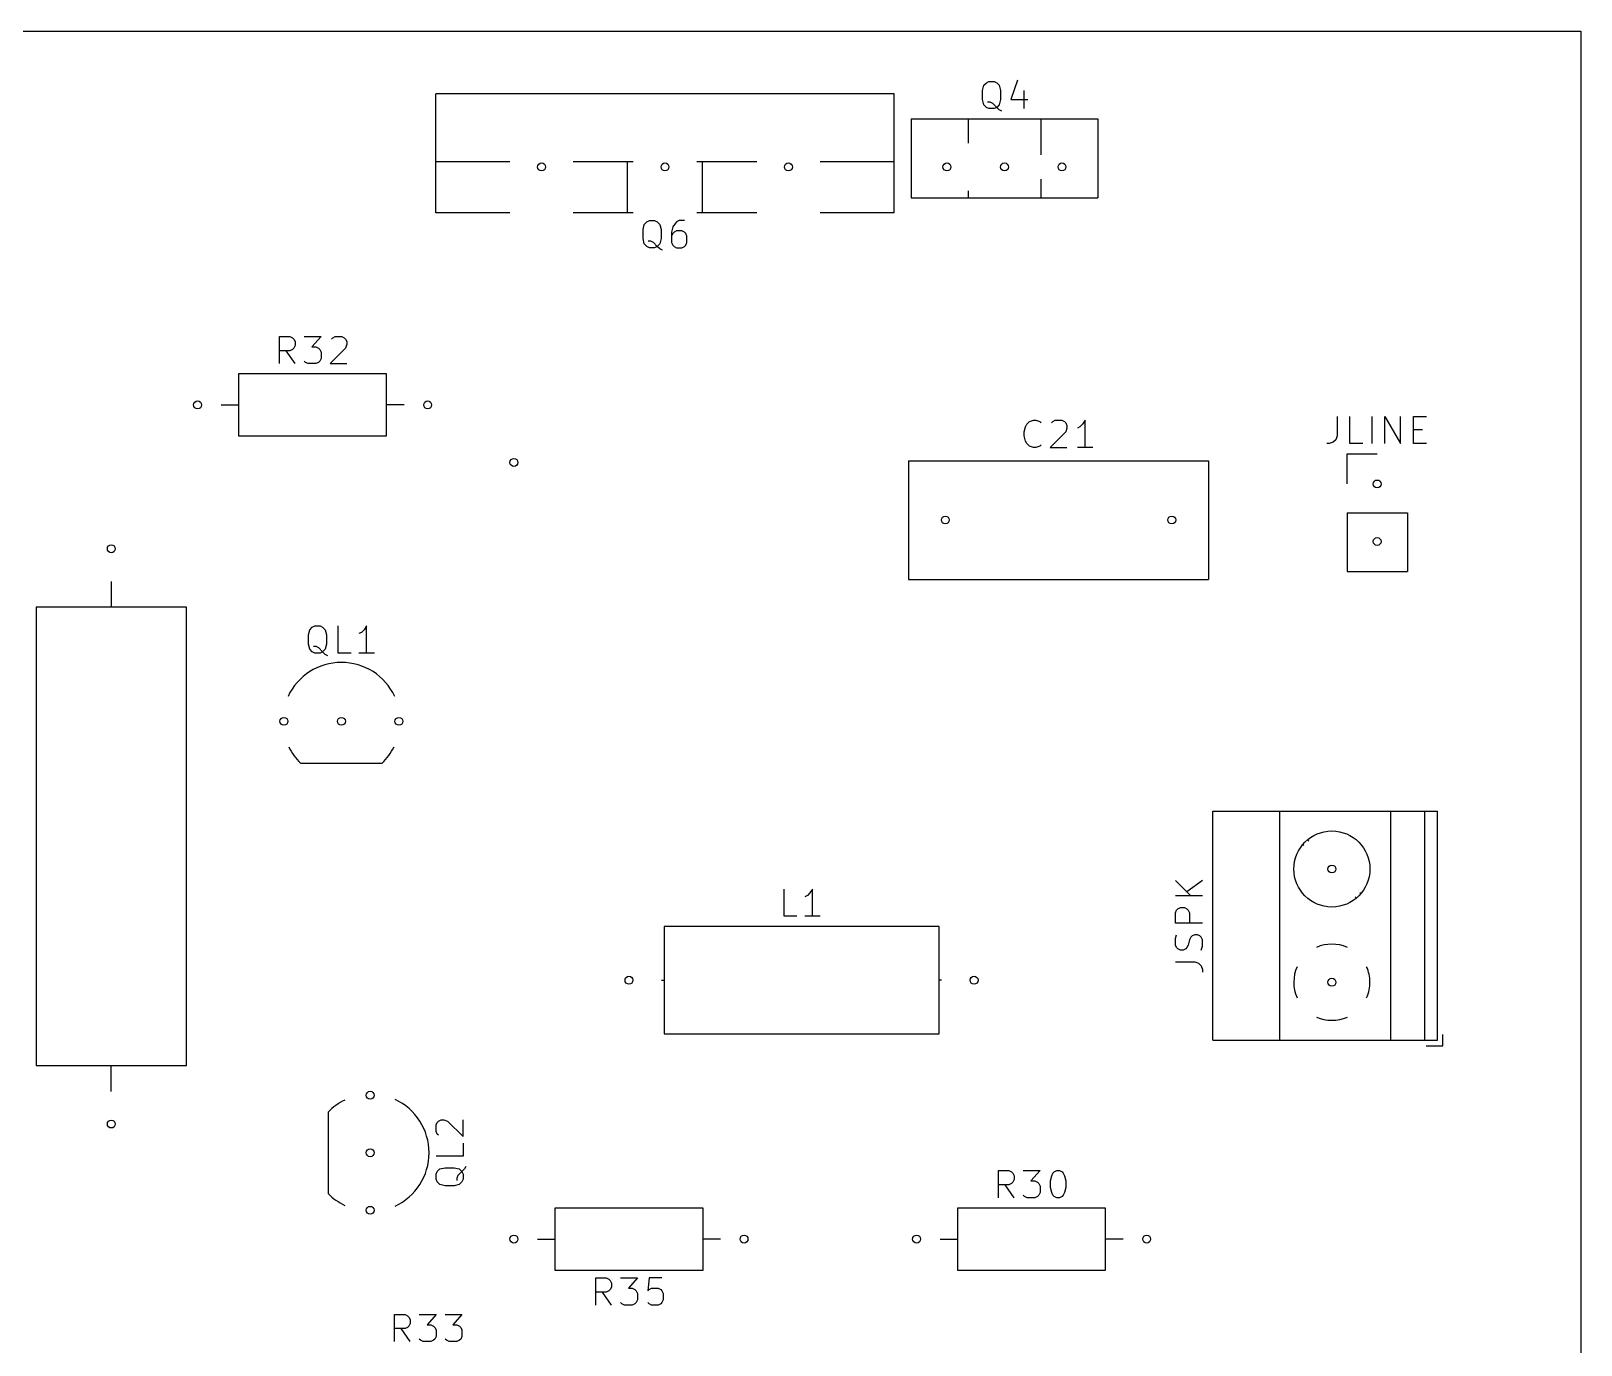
# Model space of a CAD drawing. Extents: x 0.79 to 9.84, y -6.5 to -0.79.
# Drawn here: x 7.148 to 9.843, y -3.072 to -0.787 of the extents above; entities that cross this region are included whole.
import ezdxf

# ---------------------------------------------------------------- set-up
doc = ezdxf.new("R2010")
doc.units = 0
doc.header["$MEASUREMENT"] = 0
doc.layers.add('BLACK', color=7, linetype='CONTINUOUS')

msp = doc.modelspace()

# ---------------------------------------------------------------- linework, layer by layer
at = {"layer": 'BLACK', "linetype": 'CONTINUOUS'}
for p, q in [((0.7874, -0.7874), (9.8425, -0.7874)), ((9.8425, -0.7874), (9.8425, -6.4961)), ((8.8019, -0.8908), (8.8042, -0.8818)), ((8.8042, -0.8818), (8.8087, -0.8773)), ((8.8087, -0.8773), (8.8132, -0.8751)), ((8.8132, -0.8751), (8.8222, -0.8751)), ((8.8222, -0.8751), (8.8267, -0.8773)), ((8.8267, -0.8773), (8.8312, -0.8818)), ((8.8312, -0.8818), (8.8334, -0.8908)), ((8.8627, -0.8728), (8.8514, -0.9066)), ((8.6484, -0.8969), (7.8516, -0.8969)), ((7.8516, -1.1032), (7.8516, -0.8969)), ((8.6484, -1.1032), (8.6484, -0.8969)), ((8.8019, -0.9066), (8.8019, -0.8908)), ((8.8042, -0.9156), (8.8019, -0.9066)), ((8.8087, -0.9201), (8.8042, -0.9156)), ((8.8154, -0.9111), (8.8109, -0.9111)), ((8.8199, -0.9133), (8.8154, -0.9111)), ((8.8267, -0.9201), (8.8199, -0.9133)), ((8.8312, -0.9156), (8.8267, -0.9201)), ((8.8334, -0.9066), (8.8312, -0.9156)), ((8.8334, -0.8908), (8.8334, -0.9066)), ((8.8514, -0.9066), (8.8807, -0.9066)), ((8.8739, -0.8908), (8.8739, -0.9223)), ((8.678, -0.9402), (8.678, -1.0776)), ((8.678, -0.9402), (9.0024, -0.9402)), ((8.7772, -0.9402), (8.7772, -0.9823)), ((8.8132, -0.9223), (8.8087, -0.9201)), ((8.8222, -0.9223), (8.8132, -0.9223)), ((8.8267, -0.9201), (8.8222, -0.9223)), ((8.8312, -0.9246), (8.8267, -0.9201)), ((8.8357, -0.9268), (8.8312, -0.9246)), ((8.9032, -0.9402), (8.9032, -1.0024)), ((9.0024, -0.9402), (9.0024, -1.0776)), ((7.9803, -1.015), (7.8516, -1.015)), ((8.1949, -1.015), (8.0906, -1.015)), ((8.185, -1.1032), (8.185, -1.015)), ((8.4094, -1.015), (8.3051, -1.015)), ((8.315, -1.1032), (8.315, -1.015)), ((8.6484, -1.015), (8.5197, -1.015)), ((8.9032, -1.0449), (8.9032, -1.0776)), ((8.678, -1.0776), (9.0024, -1.0776)), ((8.7772, -1.065), (8.7772, -1.0776)), ((7.9803, -1.1032), (7.8516, -1.1032)), ((8.1949, -1.1032), (8.0906, -1.1032)), ((8.4094, -1.1032), (8.3051, -1.1032)), ((8.6484, -1.1032), (8.5197, -1.1032)), ((8.2118, -1.1326), (8.214, -1.1236)), ((8.214, -1.1236), (8.2185, -1.1191)), ((8.2185, -1.1191), (8.223, -1.1168)), ((8.223, -1.1168), (8.232, -1.1168)), ((8.232, -1.1168), (8.2365, -1.1191)), ((8.2365, -1.1191), (8.241, -1.1236)), ((8.241, -1.1236), (8.2433, -1.1326)), ((8.2635, -1.1281), (8.2612, -1.1371)), ((8.268, -1.1213), (8.2635, -1.1281)), ((8.2702, -1.1191), (8.268, -1.1213)), ((8.2747, -1.1168), (8.2702, -1.1191)), ((8.2837, -1.1168), (8.2747, -1.1168)), ((8.2118, -1.1483), (8.2118, -1.1326)), ((8.214, -1.1573), (8.2118, -1.1483)), ((8.2185, -1.1618), (8.214, -1.1573)), ((8.2253, -1.1528), (8.2208, -1.1528)), ((8.2298, -1.1551), (8.2253, -1.1528)), ((8.2365, -1.1618), (8.2298, -1.1551)), ((8.241, -1.1573), (8.2365, -1.1618)), ((8.2433, -1.1483), (8.241, -1.1573)), ((8.2433, -1.1326), (8.2433, -1.1483)), ((8.2612, -1.1371), (8.2612, -1.1551)), ((8.2635, -1.1393), (8.2612, -1.1438)), ((8.2612, -1.1551), (8.2635, -1.1596)), ((8.2657, -1.1371), (8.2635, -1.1393)), ((8.2702, -1.1348), (8.2657, -1.1371)), ((8.2792, -1.1348), (8.2702, -1.1348)), ((8.2837, -1.1371), (8.2792, -1.1348)), ((8.286, -1.1393), (8.2837, -1.1371)), ((8.2882, -1.1438), (8.286, -1.1393)), ((8.286, -1.1596), (8.2882, -1.1551)), ((8.2882, -1.1551), (8.2882, -1.1438)), ((8.223, -1.1641), (8.2185, -1.1618)), ((8.232, -1.1641), (8.223, -1.1641)), ((8.2365, -1.1618), (8.232, -1.1641)), ((8.241, -1.1663), (8.2365, -1.1618)), ((8.2455, -1.1686), (8.241, -1.1663)), ((8.2635, -1.1596), (8.2657, -1.1618)), ((8.2657, -1.1618), (8.2702, -1.1641)), ((8.2702, -1.1641), (8.2792, -1.1641)), ((8.2792, -1.1641), (8.2837, -1.1618)), ((8.2837, -1.1618), (8.286, -1.1596)), ((7.58, -1.3656), (7.58, -1.3184)), ((7.58, -1.3184), (7.598, -1.3184)), ((7.598, -1.3184), (7.6025, -1.3206)), ((7.6228, -1.3184), (7.652, -1.3184)), ((7.652, -1.3184), (7.6363, -1.3364)), ((7.6723, -1.3206), (7.6768, -1.3184)), ((7.6768, -1.3184), (7.688, -1.3184)), ((7.688, -1.3184), (7.6925, -1.3206)), ((7.598, -1.3431), (7.58, -1.3431)), ((7.607, -1.3656), (7.5913, -1.3431)), ((7.6025, -1.3409), (7.598, -1.3431)), ((7.6025, -1.3206), (7.6048, -1.3229)), ((7.6048, -1.3386), (7.6025, -1.3409)), ((7.6048, -1.3229), (7.607, -1.3274)), ((7.607, -1.3341), (7.6048, -1.3386)), ((7.607, -1.3274), (7.607, -1.3341)), ((7.6363, -1.3364), (7.643, -1.3364)), ((7.643, -1.3364), (7.6475, -1.3386)), ((7.6475, -1.3386), (7.6498, -1.3409)), ((7.6498, -1.3409), (7.652, -1.3454)), ((7.652, -1.3454), (7.652, -1.3566)), ((7.6948, -1.3386), (7.6678, -1.3656)), ((7.67, -1.3229), (7.6723, -1.3206)), ((7.6925, -1.3206), (7.6948, -1.3229)), ((7.6948, -1.3229), (7.697, -1.3274)), ((7.697, -1.3319), (7.6948, -1.3386)), ((7.697, -1.3274), (7.697, -1.3319)), ((7.625, -1.3634), (7.6228, -1.3611)), ((7.6295, -1.3656), (7.625, -1.3634)), ((7.643, -1.3656), (7.6295, -1.3656)), ((7.6475, -1.3634), (7.643, -1.3656)), ((7.6498, -1.3611), (7.6475, -1.3634)), ((7.652, -1.3566), (7.6498, -1.3611)), ((7.6678, -1.3656), (7.697, -1.3656)), ((7.5087, -1.3835), (7.5087, -1.4913)), ((7.7661, -1.3835), (7.5087, -1.3835)), ((7.7661, -1.4913), (7.7661, -1.3835)), ((7.4783, -1.4374), (7.5087, -1.4374)), ((7.7965, -1.4374), (7.7661, -1.4374)), ((8.8746, -1.4843), (8.8769, -1.4753)), ((8.8769, -1.4753), (8.8791, -1.4708)), ((8.8791, -1.4708), (8.8836, -1.4663)), ((8.8836, -1.4663), (8.8904, -1.4641)), ((8.8904, -1.4641), (8.8949, -1.4641)), ((8.8949, -1.4641), (8.9016, -1.4663)), ((8.9016, -1.4663), (8.9039, -1.4686)), ((8.9219, -1.4686), (8.9241, -1.4663)), ((8.9241, -1.4663), (8.9286, -1.4641)), ((8.9286, -1.4641), (8.9399, -1.4641)), ((8.9399, -1.4641), (8.9444, -1.4663)), ((8.9444, -1.4663), (8.9466, -1.4686)), ((8.9466, -1.4686), (8.9489, -1.4731)), ((8.9489, -1.4776), (8.9466, -1.4843)), ((8.9489, -1.4731), (8.9489, -1.4776)), ((8.9714, -1.4753), (8.9669, -1.4776)), ((8.9759, -1.4708), (8.9714, -1.4753)), ((8.9804, -1.4641), (8.9759, -1.4708)), ((8.9804, -1.5113), (8.9804, -1.4641)), ((9.4184, -1.4574), (9.4184, -1.4911)), ((9.4409, -1.5046), (9.4409, -1.4574)), ((9.4792, -1.5046), (9.4792, -1.4574)), ((9.5017, -1.5046), (9.5017, -1.4574)), ((9.5017, -1.4574), (9.5287, -1.5046)), ((9.5287, -1.5046), (9.5287, -1.4574)), ((9.5512, -1.5046), (9.5512, -1.4574)), ((9.5512, -1.4574), (9.5737, -1.4574)), ((9.5512, -1.4799), (9.5669, -1.4799)), ((7.5087, -1.4913), (7.7661, -1.4913)), ((8.8746, -1.4911), (8.8746, -1.4843)), ((8.8769, -1.5001), (8.8746, -1.4911)), ((8.8791, -1.5046), (8.8769, -1.5001)), ((8.8836, -1.5091), (8.8791, -1.5046)), ((8.9039, -1.5068), (8.9016, -1.5091)), ((8.9466, -1.4843), (8.9196, -1.5113)), ((9.4049, -1.5046), (9.4004, -1.5046)), ((9.4117, -1.5024), (9.4049, -1.5046)), ((9.4162, -1.4979), (9.4117, -1.5024)), ((9.4184, -1.4911), (9.4162, -1.4979)), ((9.4634, -1.5046), (9.4409, -1.5046)), ((9.5737, -1.5046), (9.5512, -1.5046)), ((8.6736, -1.5343), (8.6736, -1.7406)), ((8.6736, -1.5343), (9.1949, -1.5343)), ((8.8904, -1.5113), (8.8836, -1.5091)), ((8.8949, -1.5113), (8.8904, -1.5113)), ((8.9016, -1.5091), (8.8949, -1.5113)), ((8.9196, -1.5113), (8.9489, -1.5113)), ((8.9939, -1.5113), (8.9669, -1.5113)), ((9.1949, -1.5343), (9.1949, -1.7406)), ((9.4358, -1.5224), (9.4882, -1.5224)), ((9.4358, -1.5748), (9.4358, -1.5224)), ((9.4358, -1.6248), (9.4358, -1.7272)), ((9.4358, -1.6248), (9.5406, -1.6248)), ((9.5406, -1.6248), (9.5406, -1.7272)), ((7.2874, -1.7441), (7.2874, -1.789)), ((8.6736, -1.7406), (9.1949, -1.7406)), ((9.4358, -1.7272), (9.5406, -1.7272)), ((7.1567, -1.789), (7.1567, -2.5858)), ((7.4181, -1.789), (7.1567, -1.789)), ((7.4181, -2.5858), (7.4181, -1.789)), ((7.63, -1.8373), (7.6323, -1.8283)), ((7.6323, -1.8283), (7.6368, -1.8238)), ((7.6368, -1.8238), (7.6413, -1.8215)), ((7.6413, -1.8215), (7.6503, -1.8215)), ((7.6503, -1.8215), (7.6548, -1.8238)), ((7.6548, -1.8238), (7.6593, -1.8283)), ((7.6593, -1.8283), (7.6615, -1.8373)), ((7.6818, -1.8688), (7.6818, -1.8215)), ((7.7268, -1.8283), (7.7223, -1.8328)), ((7.7313, -1.8215), (7.7268, -1.8283)), ((7.7313, -1.8688), (7.7313, -1.8215)), ((7.63, -1.853), (7.63, -1.8373)), ((7.6323, -1.862), (7.63, -1.853)), ((7.6435, -1.8575), (7.639, -1.8575)), ((7.648, -1.8598), (7.6435, -1.8575)), ((7.6615, -1.853), (7.6593, -1.862)), ((7.6615, -1.8373), (7.6615, -1.853)), ((7.7223, -1.8328), (7.7178, -1.835)), ((7.6368, -1.8665), (7.6323, -1.862)), ((7.6413, -1.8688), (7.6368, -1.8665)), ((7.6503, -1.8688), (7.6413, -1.8688)), ((7.6548, -1.8665), (7.648, -1.8598)), ((7.6548, -1.8665), (7.6503, -1.8688)), ((7.6593, -1.862), (7.6548, -1.8665)), ((7.6593, -1.871), (7.6548, -1.8665)), ((7.6638, -1.8733), (7.6593, -1.871)), ((7.7043, -1.8688), (7.6818, -1.8688)), ((7.7448, -1.8688), (7.7178, -1.8688)), ((7.6165, -2.0602), (7.7583, -2.0602)), ((9.2023, -2.5417), (9.2023, -2.1433)), ((9.2023, -2.1433), (9.5929, -2.1433)), ((9.3189, -2.5417), (9.3189, -2.1433)), ((9.5118, -2.5417), (9.5118, -2.1433)), ((9.5709, -2.5417), (9.5709, -2.1433)), ((9.5929, -2.5417), (9.5929, -2.1433)), ((9.3593, -2.202), (9.3607, -2.2033)), ((9.3674, -2.1939), (9.3692, -2.1957)), ((8.457, -2.3263), (8.457, -2.279)), ((8.4975, -2.2903), (8.493, -2.2925)), ((8.502, -2.2858), (8.4975, -2.2903)), ((8.5065, -2.279), (8.502, -2.2858)), ((8.5065, -2.3263), (8.5065, -2.279)), ((9.1373, -2.2638), (9.1643, -2.2908)), ((9.1845, -2.2638), (9.1575, -2.284)), ((9.4582, -2.2848), (9.4596, -2.2862)), ((9.1845, -2.2908), (9.1373, -2.2908)), ((9.1373, -2.32), (9.1395, -2.3155)), ((9.1395, -2.3155), (9.1418, -2.3133)), ((9.1418, -2.3133), (9.1463, -2.311)), ((9.1463, -2.311), (9.153, -2.311)), ((9.153, -2.311), (9.1575, -2.3133)), ((9.1575, -2.3133), (9.1598, -2.3155)), ((9.1598, -2.3155), (9.162, -2.32)), ((9.4497, -2.2924), (9.4515, -2.2943)), ((8.2484, -2.3441), (8.2484, -2.5307)), ((8.7264, -2.3441), (8.2484, -2.3441)), ((8.4795, -2.3263), (8.457, -2.3263)), ((8.52, -2.3263), (8.493, -2.3263)), ((8.7264, -2.5307), (8.7264, -2.3441)), ((9.1373, -2.338), (9.1373, -2.32)), ((9.1845, -2.338), (9.1373, -2.338)), ((9.162, -2.32), (9.162, -2.338)), ((9.1373, -2.365), (9.1395, -2.3583)), ((9.1373, -2.3763), (9.1373, -2.365)), ((9.162, -2.3673), (9.1598, -2.3763)), ((9.1643, -2.3628), (9.162, -2.3673)), ((9.1665, -2.3605), (9.1643, -2.3628)), ((9.171, -2.3583), (9.1665, -2.3605)), ((9.1755, -2.3583), (9.171, -2.3583)), ((9.18, -2.3605), (9.1755, -2.3583)), ((9.1823, -2.3628), (9.18, -2.3605)), ((9.1845, -2.3673), (9.1823, -2.3628)), ((9.1845, -2.3785), (9.1845, -2.3673)), ((9.1395, -2.3808), (9.1373, -2.3763)), ((9.1418, -2.383), (9.1395, -2.3808)), ((9.1463, -2.3853), (9.1418, -2.383)), ((9.1508, -2.3853), (9.1463, -2.3853)), ((9.1553, -2.383), (9.1508, -2.3853)), ((9.1575, -2.3808), (9.1553, -2.383)), ((9.1598, -2.3763), (9.1575, -2.3808)), ((9.1823, -2.3853), (9.1845, -2.3785)), ((9.1373, -2.4055), (9.171, -2.4055)), ((9.171, -2.4055), (9.1778, -2.4078)), ((9.1778, -2.4078), (9.1823, -2.4123)), ((9.1823, -2.4123), (9.1845, -2.419)), ((9.1845, -2.419), (9.1845, -2.4235)), ((8.2441, -2.4374), (8.2484, -2.4374)), ((8.7307, -2.4374), (8.7264, -2.4374)), ((8.2484, -2.5307), (8.7264, -2.5307)), ((9.6024, -2.5512), (9.6024, -2.5315)), ((9.2023, -2.5417), (9.5929, -2.5417)), ((9.5732, -2.5512), (9.6024, -2.5512)), ((7.1567, -2.5858), (7.4181, -2.5858)), ((7.2874, -2.6307), (7.2874, -2.5858)), ((7.6646, -2.6665), (7.6646, -2.8083)), ((7.8519, -2.689), (7.8541, -2.6845)), ((7.8519, -2.7003), (7.8519, -2.689)), ((7.8541, -2.6845), (7.8564, -2.6823)), ((7.8564, -2.6823), (7.8609, -2.68)), ((7.8609, -2.68), (7.8654, -2.68)), ((7.8654, -2.68), (7.8721, -2.6823)), ((7.8721, -2.6823), (7.8991, -2.7093)), ((7.8991, -2.7093), (7.8991, -2.68)), ((7.8541, -2.7048), (7.8519, -2.7003)), ((7.8564, -2.707), (7.8541, -2.7048)), ((7.8991, -2.7205), (7.8991, -2.743)), ((7.8991, -2.743), (7.8519, -2.743)), ((7.8519, -2.7745), (7.8541, -2.77)), ((7.8519, -2.7835), (7.8519, -2.7745)), ((7.8541, -2.77), (7.8586, -2.7655)), ((7.8586, -2.7655), (7.8676, -2.7633)), ((7.8676, -2.7633), (7.8834, -2.7633)), ((7.8834, -2.7633), (7.8924, -2.7655)), ((7.8969, -2.77), (7.8901, -2.7768)), ((7.8924, -2.7655), (7.8969, -2.77)), ((7.9014, -2.7655), (7.8969, -2.77)), ((7.8969, -2.77), (7.8991, -2.7745)), ((7.8991, -2.7745), (7.8991, -2.7835)), ((7.9036, -2.761), (7.9014, -2.7655)), ((8.83, -2.8156), (8.83, -2.7684)), ((8.83, -2.7684), (8.848, -2.7684)), ((8.848, -2.7684), (8.8525, -2.7706)), ((8.8525, -2.7706), (8.8548, -2.7729)), ((8.8548, -2.7729), (8.857, -2.7774)), ((8.8728, -2.7684), (8.902, -2.7684)), ((8.902, -2.7684), (8.8863, -2.7864)), ((8.9223, -2.7774), (8.9245, -2.7729)), ((8.9245, -2.7729), (8.9268, -2.7706)), ((8.9268, -2.7706), (8.9313, -2.7684)), ((8.9313, -2.7684), (8.9358, -2.7684)), ((8.9358, -2.7684), (8.9403, -2.7706)), ((8.9403, -2.7706), (8.9425, -2.7729)), ((8.9425, -2.7729), (8.9448, -2.7774)), ((7.8541, -2.788), (7.8519, -2.7835)), ((7.8586, -2.7925), (7.8541, -2.788)), ((7.8676, -2.7948), (7.8586, -2.7925)), ((7.8834, -2.7948), (7.8676, -2.7948)), ((7.8924, -2.7925), (7.8834, -2.7948)), ((7.8901, -2.7768), (7.8879, -2.7813)), ((7.8879, -2.7813), (7.8879, -2.7858)), ((7.8969, -2.788), (7.8924, -2.7925)), ((7.8991, -2.7835), (7.8969, -2.788)), ((8.848, -2.7931), (8.83, -2.7931)), ((8.857, -2.8156), (8.8413, -2.7931)), ((8.8525, -2.7909), (8.848, -2.7931)), ((8.8548, -2.7886), (8.8525, -2.7909)), ((8.857, -2.7841), (8.8548, -2.7886)), ((8.857, -2.7774), (8.857, -2.7841)), ((8.8863, -2.7864), (8.893, -2.7864)), ((8.893, -2.7864), (8.8975, -2.7886)), ((8.8975, -2.7886), (8.8998, -2.7909)), ((8.8998, -2.7909), (8.902, -2.7954)), ((8.902, -2.7954), (8.902, -2.8066)), ((8.92, -2.7864), (8.9223, -2.7774)), ((8.92, -2.7976), (8.92, -2.7864)), ((8.9223, -2.8066), (8.92, -2.7976)), ((8.9448, -2.7774), (8.947, -2.7864)), ((8.947, -2.7976), (8.9448, -2.8066)), ((8.947, -2.7864), (8.947, -2.7976)), ((8.875, -2.8134), (8.8728, -2.8111)), ((8.8795, -2.8156), (8.875, -2.8134)), ((8.893, -2.8156), (8.8795, -2.8156)), ((8.8975, -2.8134), (8.893, -2.8156)), ((8.8998, -2.8111), (8.8975, -2.8134)), ((8.902, -2.8066), (8.8998, -2.8111)), ((8.9245, -2.8111), (8.9223, -2.8066)), ((8.9268, -2.8134), (8.9245, -2.8111)), ((8.9313, -2.8156), (8.9268, -2.8134)), ((8.9358, -2.8156), (8.9313, -2.8156)), ((8.9403, -2.8134), (8.9358, -2.8156)), ((8.9425, -2.8111), (8.9403, -2.8134)), ((8.9448, -2.8066), (8.9425, -2.8111)), ((8.3161, -2.8335), (8.0587, -2.8335)), ((8.0587, -2.8335), (8.0587, -2.9413)), ((8.3161, -2.9413), (8.3161, -2.8335)), ((8.7587, -2.8335), (8.7587, -2.9413)), ((9.0161, -2.8335), (8.7587, -2.8335)), ((9.0161, -2.9413), (9.0161, -2.8335)), ((8.0283, -2.8874), (8.0587, -2.8874)), ((8.3465, -2.8874), (8.3161, -2.8874)), ((8.7283, -2.8874), (8.7587, -2.8874)), ((9.0465, -2.8874), (9.0161, -2.8874)), ((8.0587, -2.9413), (8.3161, -2.9413)), ((8.13, -3.0023), (8.13, -2.955)), ((8.13, -2.955), (8.148, -2.955)), ((8.148, -2.955), (8.1525, -2.9573)), ((8.1525, -2.9573), (8.1548, -2.9595)), ((8.1548, -2.9595), (8.157, -2.964)), ((8.157, -2.964), (8.157, -2.9708)), ((8.1728, -2.955), (8.202, -2.955)), ((8.202, -2.955), (8.1863, -2.973)), ((8.2223, -2.955), (8.22, -2.9775)), ((8.2448, -2.955), (8.2223, -2.955)), ((8.7587, -2.9413), (9.0161, -2.9413)), ((8.148, -2.9798), (8.13, -2.9798)), ((8.157, -3.0023), (8.1413, -2.9798)), ((8.1525, -2.9775), (8.148, -2.9798)), ((8.1548, -2.9753), (8.1525, -2.9775)), ((8.157, -2.9708), (8.1548, -2.9753)), ((8.1863, -2.973), (8.193, -2.973)), ((8.193, -2.973), (8.1975, -2.9753)), ((8.1975, -2.9753), (8.1998, -2.9775)), ((8.1998, -2.9775), (8.202, -2.982)), ((8.202, -2.982), (8.202, -2.9933)), ((8.22, -2.9775), (8.2223, -2.9753)), ((8.2223, -2.9753), (8.2268, -2.973)), ((8.2268, -2.973), (8.238, -2.973)), ((8.238, -2.973), (8.2425, -2.9753)), ((8.2425, -2.9753), (8.2448, -2.9775)), ((8.2448, -2.9775), (8.247, -2.982)), ((8.247, -2.982), (8.247, -2.9933)), ((8.175, -3), (8.1728, -2.9978)), ((8.1795, -3.0023), (8.175, -3)), ((8.193, -3.0023), (8.1795, -3.0023)), ((8.1975, -3), (8.193, -3.0023)), ((8.1998, -2.9978), (8.1975, -3)), ((8.202, -2.9933), (8.1998, -2.9978)), ((8.2223, -3), (8.22, -2.9978)), ((8.2268, -3.0023), (8.2223, -3)), ((8.238, -3.0023), (8.2268, -3.0023)), ((8.2425, -3), (8.238, -3.0023)), ((8.2448, -2.9978), (8.2425, -3)), ((8.247, -2.9933), (8.2448, -2.9978)), ((7.78, -3.0656), (7.78, -3.0184)), ((7.78, -3.0184), (7.798, -3.0184)), ((7.798, -3.0431), (7.78, -3.0431)), ((7.807, -3.0656), (7.7913, -3.0431)), ((7.798, -3.0184), (7.8025, -3.0206)), ((7.8025, -3.0409), (7.798, -3.0431)), ((7.8025, -3.0206), (7.8048, -3.0229)), ((7.8048, -3.0386), (7.8025, -3.0409)), ((7.8048, -3.0229), (7.807, -3.0274)), ((7.807, -3.0341), (7.8048, -3.0386)), ((7.807, -3.0274), (7.807, -3.0341)), ((7.8228, -3.0184), (7.852, -3.0184)), ((7.852, -3.0184), (7.8363, -3.0364)), ((7.8363, -3.0364), (7.843, -3.0364)), ((7.843, -3.0364), (7.8475, -3.0386)), ((7.8475, -3.0386), (7.8498, -3.0409)), ((7.8498, -3.0409), (7.852, -3.0454)), ((7.8678, -3.0184), (7.897, -3.0184)), ((7.897, -3.0184), (7.8813, -3.0364)), ((7.8813, -3.0364), (7.888, -3.0364)), ((7.888, -3.0364), (7.8925, -3.0386)), ((7.8925, -3.0386), (7.8948, -3.0409)), ((7.8948, -3.0409), (7.897, -3.0454)), ((7.825, -3.0634), (7.8228, -3.0611)), ((7.8295, -3.0656), (7.825, -3.0634)), ((7.843, -3.0656), (7.8295, -3.0656)), ((7.8475, -3.0634), (7.843, -3.0656)), ((7.8498, -3.0611), (7.8475, -3.0634)), ((7.852, -3.0566), (7.8498, -3.0611)), ((7.852, -3.0454), (7.852, -3.0566)), ((7.87, -3.0634), (7.8678, -3.0611)), ((7.8745, -3.0656), (7.87, -3.0634)), ((7.888, -3.0656), (7.8745, -3.0656)), ((7.8925, -3.0634), (7.888, -3.0656)), ((7.8948, -3.0611), (7.8925, -3.0634)), ((7.897, -3.0566), (7.8948, -3.0611)), ((7.897, -3.0454), (7.897, -3.0566))]:
    msp.add_line(p, q, dxfattribs=at)
at = {"layer": 'BLACK'}
msp.add_circle((9.4094, -2.2441), 0.0661, dxfattribs=at)
for centre, radius, start, end in [((7.6874, -1.9874), 0.1024, 90, 155), ((7.6874, -1.9874), 0.1024, 25, 90), ((7.6874, -1.9874), 0.1016, -154.2152, -134.2152), ((7.6874, -1.9874), 0.1016, -45.7848, -25.7848), ((9.4094, -2.4409), 0.0662, 65.9821, 113.9821), ((9.4094, -2.4409), 0.0662, -204.018, -156.0178), ((9.4094, -2.4409), 0.0661, 0, 24), ((9.4094, -2.4409), 0.0662, -24.0178, 0.9822), ((9.4094, -2.4409), 0.0662, -114.018, -66.0178), ((7.7374, -2.7374), 0.1016, 115.7848, 135.7848), ((7.7374, -2.7374), 0.1024, 0, 65), ((7.7374, -2.7374), 0.1024, -65, 0), ((7.7374, -2.7374), 0.1016, -135.7848, -115.7848)]:
    msp.add_arc(centre, radius, start, end, dxfattribs=at)
at = {"layer": 'WHITE'}
for centre in [(8.0354, -1.0236), (8.25, -1.0236), (8.4646, -1.0236), (8.7402, -1.0236), (8.8402, -1.0236), (8.9402, -1.0236), (7.4374, -1.4374), (7.8374, -1.4374), (7.9874, -1.5374), (9.4882, -1.5748), (8.7374, -1.6374), (9.1311, -1.6374), (9.4882, -1.6748), (7.2874, -1.6874), (7.5874, -1.9874), (7.6874, -1.9874), (7.7874, -1.9874), (9.4094, -2.2441), (8.1874, -2.4374), (8.7874, -2.4374), (9.4094, -2.4409), (7.7374, -2.6374), (7.2874, -2.6874), (7.7374, -2.7374), (7.7374, -2.8374), (7.9874, -2.8874), (8.3874, -2.8874), (8.6874, -2.8874), (9.0874, -2.8874)]:
    msp.add_circle(centre, 0.00689, dxfattribs=at)

doc.saveas('drawing.dxf')
